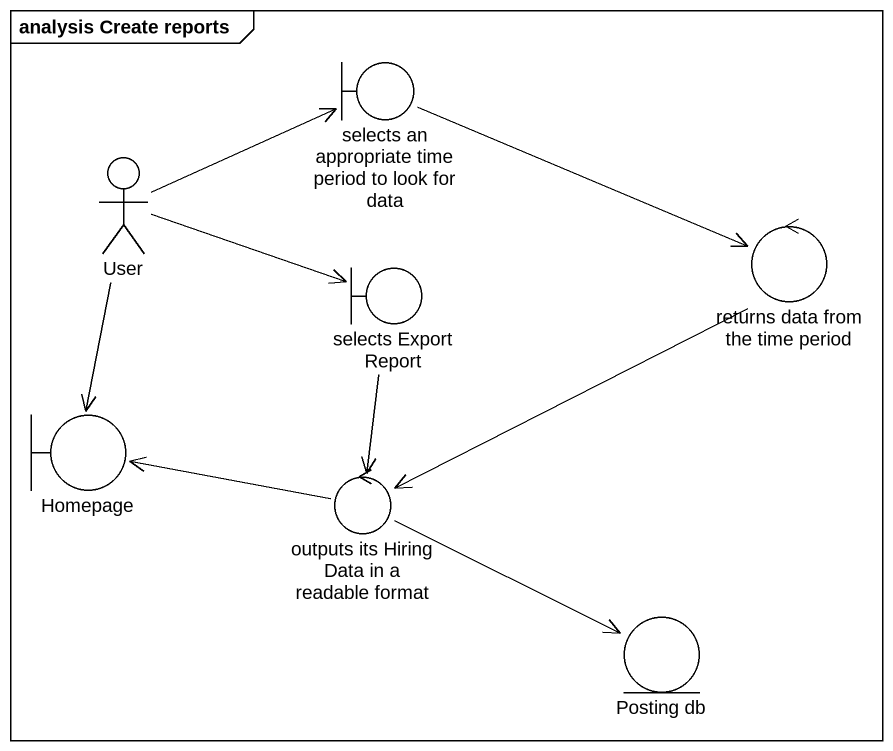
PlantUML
@startuml
mainframe analysis Create reports
boundary "selects an appropriate time period to look for data" as selects_an_appropriate_time
actor User
control "returns data from the time period" as returns_data_from_the_time
boundary "selects Export Report" as selects_Export_Report
boundary Homepage
control "outputs its Hiring Data in a readable format" as outputs_its_Hiring_Data_in
entity "Posting db" as Posting_db
selects_an_appropriate_time -right-> returns_data_from_the_time
User -right-> selects_an_appropriate_time
User -right-> selects_Export_Report
User --> Homepage
returns_data_from_the_time -left-> outputs_its_Hiring_Data_in
selects_Export_Report --> outputs_its_Hiring_Data_in
outputs_its_Hiring_Data_in -left-> Homepage
outputs_its_Hiring_Data_in -right-> Posting_db
@enduml
